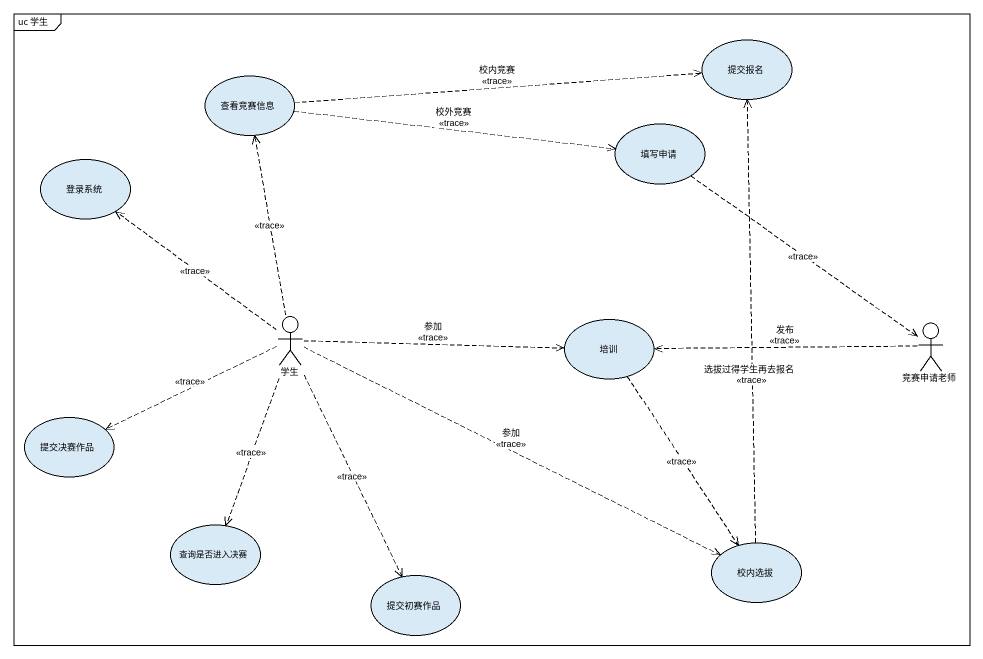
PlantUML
@startuml
mainframe uc 学生
usecase 提交报名
usecase 查看竞赛信息
usecase 填写申请
usecase 登录系统
actor 学生
usecase 培训
actor 竞赛申请老师
usecase 提交决赛作品
usecase 查询是否进入决赛
usecase 校内选拔
usecase 提交初赛作品
查看竞赛信息 .right.> 提交报名 : 校内竞赛\n<<trace>>
查看竞赛信息 .right.> 填写申请 : 校外竞赛\n<<trace>>
填写申请 ..> 竞赛申请老师 : <<trace>>
学生 .up.> 查看竞赛信息 : <<trace>>
学生 .up.> 登录系统 : <<trace>>
学生 .right.> 培训 : 参加\n<<trace>>
学生 .left.> 提交决赛作品 : <<trace>>
学生 ..> 查询是否进入决赛 : <<trace>>
学生 .right.> 校内选拔 : 参加\n<<trace>>
学生 ..> 提交初赛作品 : <<trace>>
培训 ..> 校内选拔 : <<trace>>
竞赛申请老师 .left.> 培训 : 发布\n<<trace>>
校内选拔 .up.> 提交报名 : 选拔过得学生再去报名\n<<trace>>
@enduml
